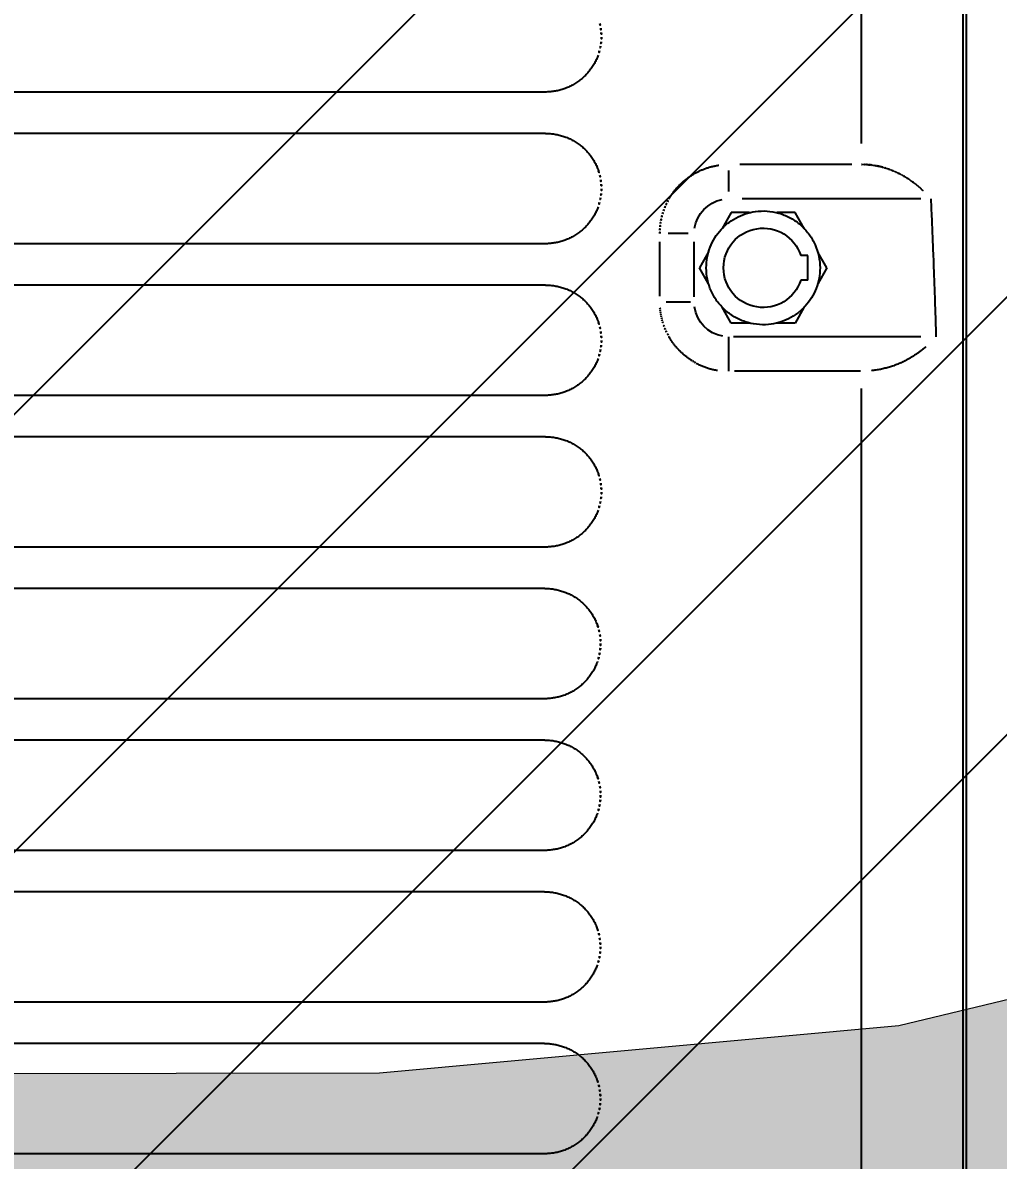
# Model space of a CAD drawing. Header units: metres. Extents: x 668617 to 675126, y 2286318 to 2293677.
# Drawn here: x 672213.0296 to 672213.4236, y 2287824.3984 to 2287824.8578 of the extents above; entities that cross this region are included whole.
import ezdxf

# ---------------------------------------------------------------- set-up
doc = ezdxf.new("R2010")
doc.units = ezdxf.units.M
doc.header["$MEASUREMENT"] = 0
doc.linetypes.add('CONTINUA', pattern=[0])
for name, color, linetype in [('DMTG_SECCIONES_VIALES', 250, 'Continuous'), ('PERSONA', 7, 'CONTINUA'), ('PERSONAS HATCH', 254, 'Continuous')]:
    doc.layers.add(name, color=color, linetype=linetype)
doc.styles.get("Standard").update_dxf_attribs({"font": 'arial.ttf'})
doc.dimstyles.get("Standard").update_dxf_attribs({"dimtxt": 0.18, "dimasz": 0.18, "dimexe": 0.18, "dimexo": 0.0625, "dimgap": 0.09, "dimtad": 0, "dimtih": 1, "dimtoh": 1, "dimdec": 4, "dimzin": 0, "dimdsep": 46, "dimtxsty": 'Standard', "dimcen": 0.09, "dimadec": 0, "dimazin": 0, "dimtfac": 1, "dimtdec": 4, "dimtofl": 0, "dimtmove": 0, "dimatfit": 3, "dimfxl": 1, "dimtolj": 1, "dimtzin": 0, "dimarcsym": 0})

# ---------------------------------------------------------------- blocks, each defined once
blk = doc.blocks.new('*D448')
at = {"layer": 'Defpoints', "color": 0, "transparency": 16777216}
for p in [(672216.3035499955, 2287827.593236725), (672208.0435499955, 2287822.546731033), (672216.3035499955, 2287822.546731033)]:
    blk.add_point(p, dxfattribs=at)
at = {"layer": 'DMTG_SECCIONES_VIALES', "color": 0, "lineweight": -2, "transparency": 16777216}
for p, q in [((672208.0435499955, 2287822.609231033), (672208.0435499955, 2287827.773236725)), ((672216.3035499955, 2287822.609231033), (672216.3035499955, 2287827.773236725)), ((672208.2235499956, 2287827.593236725), (672211.8497096135, 2287827.593236725)), ((672216.1235499955, 2287827.593236725), (672212.4973903776, 2287827.593236725))]:
    blk.add_line(p, q, dxfattribs=at)
at = {"layer": 'DMTG_SECCIONES_VIALES', "color": 0, "transparency": 16777216}
for points in [[(672208.2235499956, 2287827.623236725), (672208.2235499956, 2287827.563236725), (672208.0435499955, 2287827.593236725)], [(672216.1235499955, 2287827.623236725), (672216.1235499955, 2287827.563236725), (672216.3035499955, 2287827.593236725)]]:
    blk.add_solid(points, dxfattribs=at)
at = {"layer": 'DMTG_SECCIONES_VIALES', "color": 0, "transparency": 16777216, "insert": (672212.1735499955, 2287827.593236725), "char_height": 0.18, "attachment_point": 5}
blk.add_mtext('\\A1;8.26', dxfattribs=at)
blk = doc.blocks.new('veh contruccion')
at = {"color": 0}
for p, q in [((0.226462122298642, 1.089708787161555), (0.226462122298642, 1.76998685085529)), ((0.2273859237972715, 1.095541940228756), (0.2273999413445722, 1.76422805107245)), ((0.2570762920244647, 1.466560487917235), (0.2570794572755517, 1.75598633693312)), ((0.3492846139317294, 1.481597245158952), (0.3964174818907509, 1.481597245158952)), ((0.3964174818907509, 1.481597245158952), (0.5833672319212724, 1.481597245158952)), ((0.3491608676382043, 1.469538990351495), (0.3964174818907509, 1.469538990351495)), ((0.3964174818907509, 1.469538990351495), (0.5834145599794169, 1.469538990351495)), ((0.259850711047477, 1.460495563017034), (0.2925658546823229, 1.460495563017034)), ((0.2957963714920311, 1.452565550868144), (0.2957963714920311, 1.458691067741412)), ((0.2398038115600798, 1.450447092707478), (0.2918699513502929, 1.450447092707478)), ((0.2737802328805969, 1.441820423595232), (0.276452760924883, 1.446449379025623)), ((0.2764532131041619, 1.446449228299358), (0.2817696311929581, 1.446449228299358)), ((0.2897065767514846, 1.446449228299358), (0.2950428907122955, 1.446449228299358)), ((0.2950425892589124, 1.446448926846827), (0.297705470820631, 1.441836551309379)), ((0.307601255386146, 1.440398622397922), (0.3134480793283387, 1.440398622397922)), ((0.3058445403490282, 1.421938267954957), (0.3058445403490282, 1.437947963469739)), ((0.3158933121110863, 1.422077539057113), (0.3158933121110863, 1.437947963469739)), ((0.3492846139317294, 1.437384096377457), (0.3964174818907509, 1.437384096377457)), ((0.3964174818907509, 1.437384096377457), (0.5835248916305886, 1.437384096377457)), ((0.2671580728456888, 1.430350453540669), (0.2698236674792156, 1.434967652319642)), ((0.27268505557862, 1.426732871590204), (0.27268505557862, 1.433967583312565)), ((0.27268505557862, 1.433967583312565), (0.2747729162987866, 1.433967583312565)), ((0.3016688189051706, 1.434971872656121), (0.3043372773381066, 1.430350001361873)), ((0.2671583742991857, 1.430349850635622), (0.2698263805528427, 1.425728732972914)), ((0.3016712305253009, 1.4257328025829), (0.3043371266123245, 1.430350302814404)), ((0.27268505557862, 1.426732871590204), (0.2747729162987866, 1.426732871590204)), ((0.3491608676382043, 1.425325992296493), (0.3964174818907509, 1.425325992296493)), ((0.3964174818907509, 1.425325992296493), (0.5835607644909828, 1.425325992296493)), ((0.3069053520541161, 1.420301681778582), (0.31400501301124, 1.420301681778582)), ((0.2738447437371292, 1.418768795297183), (0.2764530623765609, 1.414250925150668)), ((0.2950424385331303, 1.41425137732945), (0.2977139114930765, 1.418878524044473)), ((0.2764532131041619, 1.414251075876933), (0.2818032431570714, 1.414251075876933)), ((0.289716223234052, 1.414251075876933), (0.2950428907122955, 1.414251075876933)), ((0.2398038115600798, 1.410253362195292), (0.2943759268299004, 1.410253362195292)), ((0.2957963714920311, 1.400204891885508), (0.2957963714920311, 1.410253362195292)), ((0.2573447355660505, 1.400204891885508), (0.2940975353522504, 1.400204891885508)), ((0.2570726745923935, 1.10957745279795), (0.2570756891194037, 1.395137322919211)), ((0.3492846139317294, 1.393171098322455), (0.3964174818907509, 1.393171098322455)), ((0.3964174818907509, 1.393171098322455), (0.5836417045151734, 1.393171098322455)), ((0.3491608676382043, 1.381112843515226), (0.3964174818907509, 1.381112843515226)), ((0.3964174818907509, 1.381112843515226), (0.5836665743533445, 1.381112843515226)), ((0.3492846139317294, 1.348957949541187), (0.3964174818907509, 1.348957949541187)), ((0.3964174818907509, 1.348957949541187), (0.5837232474424923, 1.348957949541187)), ((0.3494377518541683, 1.336899996186247), (0.3964174818907509, 1.336899996186247)), ((0.3964174818907509, 1.336899996186247), (0.5837411838736557, 1.336899996186247)), ((0.3494888480701661, 1.304745102212209), (0.3964174818907509, 1.304745102212209)), ((0.3964174818907509, 1.304745102212209), (0.583781126343581, 1.304745102212209)), ((0.3494377518541683, 1.29268684740498), (0.3964174818907509, 1.29268684740498)), ((0.3964174818907509, 1.29268684740498), (0.5837931844463924, 1.29268684740498)), ((0.3494888480701661, 1.260531953430942), (0.3964174818907509, 1.260531953430942)), ((0.3964174818907509, 1.260531953430942), (0.5838165470228773, 1.260531953430942)), ((0.3495007554471954, 1.24847384934975), (0.3964174818907509, 1.24847384934975)), ((0.3964174818907509, 1.24847384934975), (0.5838225760751925, 1.24847384934975)), ((0.3495159788029127, 1.216318955375939), (0.3964174818907509, 1.216318955375939)), ((0.3964174818907509, 1.216318955375939), (0.5838290573067866, 1.216318955375939)), ((0.3495146222670087, 1.204260700568483), (0.3964174818907509, 1.204260700568483)), ((0.3964174818907509, 1.204260700568483), (0.5838284544017256, 1.204260700568483)), ((0.3494935205847582, 1.172105806594445), (0.3964174818907509, 1.172105806594445)), ((0.3964174818907509, 1.172105806594445), (0.5838188079191582, 1.172105806594445))]:
    blk.add_line(p, q, dxfattribs=at)
for centre, radius, start, end in [((0.3487920520885268, 1.497732852381588), 0.01589159967229038, 175.6954414902921, 180.5240735540458), ((0.3486913554681337, 1.49773994516886), 0.01579065473698262, 170.8338935037853, 175.6936805483544), ((0.3487255723334215, 1.497735800981857), 0.01582509489166004, 165.9897949675338, 170.8388152375076), ((0.348662815482669, 1.497732696613781), 0.0157623670812891, 180.5278042168629, 185.3960672178711), ((0.3487826263778402, 1.497739663660909), 0.01588230279646819, 185.3804436044198, 190.2120537254546), ((0.3488257261525973, 1.49774668216763), 0.01592596413943577, 190.2094133708141, 194.974131350327), ((0.3488440944557283, 1.497756325118289), 0.01594620093078726, 194.9905496769956, 199.8029169370223), ((0.3489079806309405, 1.497776886124697), 0.01601327504507784, 199.7946924006556, 204.5866713173207), ((0.3489642687603123, 1.497801098211553), 0.0160745336606928, 204.5816707998235, 209.3560103018436), ((0.3489733567766393, 1.497809816599826), 0.01608672905273771, 209.3672068087703, 214.1376518872067), ((0.3490510145472285, 1.497859205982806), 0.01617872245659683, 214.1280863512888, 218.8712703857308), ((0.3491203002213865, 1.497916932630872), 0.01626889310434496, 218.8764183357516, 223.5937157087162), ((0.3491070529926787, 1.497903917210706), 0.01625032418045326, 223.592686556445, 228.3141074760331), ((0.349202838025974, 1.498010654230214), 0.01639373710503895, 228.3121944318356, 232.9946706184546), ((0.3491762214879941, 1.497975771009422), 0.01634985987149591, 232.995580297268, 237.6883654101406), ((0.349260042420326, 1.498104681478665), 0.01650361339297398, 237.6816448668676, 242.332735983363), ((0.3492555201987102, 1.498099570313926), 0.01649698689353639, 242.3384035648898, 246.9894946815599), ((0.3492788804582574, 1.498147671316147), 0.0165503923959128, 246.9801514276508, 251.617955381773), ((0.3492744459202299, 1.498145099906182), 0.01654655410228609, 251.6297194495133, 256.2668361353046), ((0.3492877621385446, 1.498196268932674), 0.01659942159707053, 256.2641162780316, 260.8884039485132), ((0.3492823912662857, 1.498179207841773), 0.01658172547079536, 260.8973925167976, 265.5246583539027), ((0.3492857676495191, 1.498187874713736), 0.01659062959490416, 265.5153690808237, 269.9960156331647), ((0.34912677215965, 1.45312903138749), 0.01640593794180132, 103.9129919951547, 108.6907677514986), ((0.3491598505132174, 1.452999127475081), 0.01653998438309381, 99.27546222630585, 103.9160152513162), ((0.3491571393438448, 1.453009187509053), 0.0165296189298792, 94.62942225627818, 99.27180799419274), ((0.3491610932305207, 1.452967740610234), 0.01657124974280671, 90.0007799946786, 94.63148217637617), ((0.3489888963742374, 1.453346705844467), 0.01614741955080434, 127.5870060678372, 132.3395825777315), ((0.3490456805405415, 1.453277641992699), 0.01623678431480678, 122.8709047170747, 127.5971364384713), ((0.3490859542071689, 1.453211420487335), 0.0163142620545275, 118.0554589104163, 122.8634736089412), ((0.3490888250811963, 1.453208302812882), 0.01631836366119054, 113.3572574011564, 118.0592059884624), ((0.3491367245431434, 1.453094733402153), 0.01644161653623182, 108.6853188078017, 113.3535915539341), ((0.3488231700007987, 1.453489647694468), 0.01592778523603592, 141.8809389331834, 146.6988041603379), ((0.3489369391173227, 1.453399910377826), 0.01607268541724995, 137.1052818638644, 141.8796213658173), ((0.3489792937304514, 1.453364204924696), 0.01612801790299375, 132.3562373113327, 137.1147700175042), ((2.808088977082264, -5.329540096530351), 7.254946377355469, 110.6563670099809, 110.6593463903625), ((2.701195474257986, -5.369989958668796), 7.255987999267254, 109.7508706160277, 109.7538499963961), ((2.600101165765011, -5.407546673784054), 7.257973557588134, 108.896562161257, 108.8995415417972), ((2.680170091313755, -6.014197205306687), 7.858786909392719, 108.013672801998, 108.0164229999766), ((2.5674850040038, -6.051764821708815), 7.860563356951357, 107.1451065502704, 107.147856747534), ((2.454801635761839, -6.086197743323496), 7.861130958162065, 106.2835473471649, 106.2862975445947), ((2.30879912770348, -6.033192217647326), 7.770323961112588, 105.3567294218044, 105.3597088023729), ((2.342523358738447, -6.695173072865515), 8.418811379997967, 104.3821427312397, 104.3848929289034), ((2.211030634187239, -6.75159825976678), 8.441991086986423, 103.419753222123, 103.4225034190734), ((2.079540481506626, -6.801749459121638), 8.461406956663778, 102.4720810858199, 102.4748312832805), ((2.095353360506294, -7.604111322778138), 9.249596035191706, 101.4917781376671, 101.494299151701), ((1.924470408350487, -7.518394047459708), 9.132790715996615, 100.5457849478588, 100.5483059620764), ((1.87345609961227, -8.102582853052652), 9.699047205210837, 99.61580327631268, 99.61786592449218), ((1.685406877764251, -7.865968500288332), 9.435473233978493, 98.72761971029828, 98.72991154119616), ((1.538822156778622, -7.884754934773198), 9.43295676586497, 97.82793058409092, 97.83022241543455), ((1.514493973977608, -8.943977482566439), 10.48034803485551, 96.90537578836415, 96.907438436477), ((1.347395155107563, -8.960682490915005), 10.478186781349, 95.98520634503217, 95.98726899311309), ((1.180297027203494, -8.98158040701665), 10.48289933452158, 95.06287406943237, 95.06493671737259), ((1.017386261102786, -8.989923691492464), 10.47810146515046, 94.16940520359984, 94.17146785191545), ((0.9104729245884187, -10.18785959178416), 11.66670229923009, 93.21612427620342, 93.21795774069626), ((0.7318602948328703, -10.31972704097555), 11.78980447155096, 92.31165060974462, 92.31348407465894), ((0.5438294663786678, -10.32442501354703), 11.78841467122996, 91.3957061101252, 91.39753957519733), ((0.3645462837028504, -12.01336092571232), 13.47428480485998, 90.45700495787531, 90.45860923971101), ((0.2957978842545685, 1.440388748841158), 0.02010628761150719, 79.07533559265109, 81.79790295732401), ((0.2958011276805905, 1.440429419293494), 0.02006574004254138, 76.33504066798245, 79.06242019833067), ((0.2957906403010497, 1.440370105196081), 0.02012585312485932, 73.62587492741189, 76.34592163295667), ((0.2958106278098853, 1.440439803879542), 0.02005334668654709, 70.89508506596447, 73.62452695141123), ((0.2957896019926807, 1.4403787327484), 0.02011793579943191, 68.17446575137048, 70.8954290604082), ((0.2958042296264125, 1.440421051418937), 0.02007321235211568, 65.44162492809993, 68.16831700568808), ((0.3487558705703009, 1.453518555780249), 0.0158552148960954, 156.3211026378443, 161.1611887593335), ((0.3487921209746787, 1.453498859017429), 0.01589632420745121, 151.4922980179752, 156.3085596718996), ((0.3488728463647135, 1.453456848541521), 0.01598731259367661, 146.6983057441026, 151.4980734749902), ((3.645736191284016, -3.358097302133643), 5.895259294801497, 125.2564587193046, 125.2601256490699), ((3.582458048138221, -3.402628403585169), 5.895603627369518, 124.500795585129, 124.5044625149716), ((3.639298672800408, -3.630857405701249), 6.116442329660764, 123.7249464675487, 123.7286133974826), ((3.448856816368504, -3.491695354366655), 5.895523181928165, 122.9327988653743, 122.9364657952011), ((3.383232094986568, -3.533884101490187), 5.895771551306225, 122.1709460142267, 122.174612944024), ((3.519991544238962, -3.911600170921758), 6.288890724913313, 121.3898737723707, 121.3933115190889), ((3.299095540303313, -3.70541154181204), 5.998372888719418, 120.610845609354, 120.6145125391773), ((3.36992030072139, -3.996624217265889), 6.285674800474993, 119.8113277268179, 119.8147654734461), ((3.294885805600245, -4.044168965204932), 6.290250761191652, 118.999545516624, 119.0029832633967), ((3.219853951999028, -4.084181944691267), 6.289446123956474, 118.2215389366044, 118.2249766837814), ((3.139800301287835, -4.124199566219929), 6.287487222995707, 117.4028458296144, 117.4062835764699), ((3.097432896192061, -4.239584026744836), 6.37107125405706, 116.5835389467942, 116.5869766934129), ((3.172239734775133, -4.611387564763632), 6.73777949354076, 115.7343180418522, 115.7375266057683), ((3.086451511372672, -4.654290783162466), 6.739860728998539, 114.9157646826678, 114.9189732466652), ((2.997974012553925, -4.691815835707445), 6.737303701134623, 114.0956816556452, 114.0988902194199), ((2.906807154793853, -4.732037469812752), 6.737537564976035, 113.2450733401498, 113.2482819032382), ((3.013160265612839, -5.251565618937576), 7.257660443767395, 112.3948259534389, 112.3978053342914), ((2.904826435557936, -5.27543614074601), 7.239281417082205, 111.5268571758186, 111.5300657398092), ((0.2957970214883403, 1.440403306956753), 0.02009234748398334, 62.71978863834954, 65.44396005843564), ((0.2957889540415977, 1.440383762643364), 0.02011341572669204, 60.00368908832352, 62.72488154823504), ((0.2957719782860408, 1.440359144491339), 0.02014322353770959, 57.23856393545054, 59.99687875468712), ((0.2958160867121364, 1.44042666670795), 0.02006257308243551, 54.51207628143659, 57.24014326284073), ((0.2958090237523834, 1.440414908870935), 0.0200762470572655, 51.7884517659515, 54.51514384376437), ((0.2957796974665712, 1.440380428560715), 0.02012147968755207, 49.06375294173333, 51.78357049671336), ((0.3486913554654052, 1.453526947113744), 0.01579065473430623, 170.8338935026655, 175.6936805472235), ((0.34872557233615, 1.453522802926742), 0.01582509489430364, 165.9897949695773, 170.8388152394277), ((0.3488239834181854, 1.453494696885031), 0.01592738320139109, 161.1590782674521, 165.9774016583897), ((4.084869185590662, -2.556923850915851), 5.55588817376619, 133.8018693535007, 133.8057654663692), ((4.031945691714952, -2.59656231798661), 5.548253086027148, 133.1201744691211, 133.1240705821942), ((3.985674746304369, -2.640637261417865), 5.549164656399602, 132.456481023601, 132.4603771363848), ((3.932757199396008, -2.686932179032283), 5.548044976838161, 131.7266405587634, 131.7305366718561), ((3.884275874450225, -2.731014007398286), 5.549063296095268, 131.0461849090587, 131.0500810222132), ((3.851314256388662, -2.797264210622131), 5.577802052329222, 130.3400356377349, 130.3439317507906), ((3.780674080649931, -2.81918672929568), 5.549201842463315, 129.6336672858244, 129.637563398971), ((3.725552107894771, -2.863279183865785), 5.548447017142539, 128.9009403511681, 128.9048364640073), ((3.672649633617254, -2.905158748389098), 5.548227846344981, 128.2002758254986, 128.2041719386623), ((3.619750029860995, -2.94704193034363), 5.548838388463505, 127.4996607763146, 127.5035568896218), ((3.769945967562819, -3.269047053403085), 5.896237199614055, 126.7490605548666, 126.7527274842952), ((3.706662096816387, -3.313570166360662), 5.894555955326646, 125.9935622082604, 125.9972291380005), ((0.2957613425134582, 1.440356227028673), 0.02015178908114947, 46.35280504445469, 49.06941448709188), ((0.2958403520192974, 1.440438977023504), 0.02003737727895716, 43.62146152030434, 46.35296576112759), ((0.2957873246324993, 1.44039025740058), 0.02010937578021329, 40.8956077121699, 43.61771677528026), ((0.2958019396575651, 1.440406566425622), 0.0200876511795438, 38.16310611558847, 40.88773583692376), ((0.2958318394276489, 1.440427855515068), 0.02005098783695106, 35.43793878613197, 38.16806812348051), ((0.3487938395264223, 1.45351977896334), 0.01589338772482356, 175.6956542252876, 180.524286288989), ((0.348662815482669, 1.453519547832286), 0.0157623670812891, 180.5278042168629, 185.3960672178711), ((2.416759623853238, 1.349460158082692), 2.182222819917119, 177.3475704168975, 177.5235830170024), ((0.2957963714920311, 1.440398622397922), 0.01004842509175198, 8.663820999785399, 79.06324399870044), ((0.2956965172417654, 1.440331830390562), 0.02021691814626993, 32.73031115566231, 35.43729625482027), ((0.2958201455526819, 1.440415012616683), 0.02006794376412395, 29.99376338851091, 32.72137206893145), ((0.2957443731946228, 1.440367558461006), 0.02015729153621031, 27.24643455186145, 30.00291617139692), ((0.2957491164776798, 1.44037095609103), 0.02015151906082598, 24.52764010033554, 27.24402039221911), ((0.3487808400429344, 1.45352659024266), 0.01588053140071301, 185.3813186459382, 190.2129287670206), ((0.3488257261525973, 1.453533684112614), 0.01592596413943577, 190.2094133708141, 194.974131350327), ((0.3488440944557283, 1.453543327063272), 0.01594620093078726, 194.9905496769956, 199.8029169370223), ((0.2858164443135252, 1.430198073691912), 0.01674515990391217, 108.8022725292889, 120.5730699997251), ((0.2856996215388676, 1.43054821058486), 0.01637605534615384, 96.79276457069304, 108.8101851553045), ((0.2857573994105564, 1.430224257564362), 0.0167045791160319, 85.07018338464036, 96.85812422188359), ((0.2857246175378236, 1.43024852163434), 0.01668325811151301, 74.40167876822198, 84.95085501219066), ((0.2858107483939989, 1.430505211128377), 0.01641286843074946, 63.72277752736986, 74.45033169208827), ((0.2958876637505341, 1.440439080722427), 0.01999719391149692, 21.77785259484473, 24.51485644764653), ((0.2959900688646826, 1.440476569249185), 0.01988818919810852, 19.03511598338207, 21.7870146029066), ((0.2955932412160678, 1.44033486711939), 0.02030953417227193, 16.35259537076049, 19.04789375442028), ((0.2958448181094013, 1.440408505579725), 0.0200474015219, 13.62272646856906, 16.35308495646404), ((0.3489079806309405, 1.453563888069695), 0.01601327504507784, 199.7946924006556, 204.5866713173207), ((0.3489660765456506, 1.453588024793419), 0.01607614627571929, 204.5787463272874, 209.3530858293607), ((2.523993745187511, 1.344961685600069), 2.289551169322654, 177.5270644622252, 177.6948264747235), ((0.2856878322421039, 1.430391913181907), 0.01650667292332678, 132.4522876081087, 144.3805704927577), ((0.2857287321872377, 1.430386763208872), 0.01653810081514348, 120.6439390413387, 132.5447942133799), ((0.2856797510418687, 1.430235610041706), 0.01671260418436097, 53.18055862305896, 63.72927747057517), ((0.2857874800374134, 1.430402271035675), 0.01651463153625311, 42.46582909993162, 53.13323933127526), ((0.2958370254651186, 1.440405188985309), 0.02005575613846176, 10.89747874316878, 13.62669147806216), ((0.295866964727395, 1.440415226296054), 0.0200244596336348, 8.152134685778478, 10.88547213087756), ((0.2955136164266037, 1.440362469199655), 0.02038171853631891, 5.472874321676419, 8.158090037673606), ((0.3489715475137132, 1.453596743181691), 0.01608518927652726, 209.370601237491, 214.1410463154438), ((0.3490510145472285, 1.453646207927804), 0.01617872245659683, 214.1280863512888, 218.8712703857308), ((0.3491221298946243, 1.453703859212624), 0.01627027025137887, 218.8721677023214, 223.5894650751337), ((0.3491070529926787, 1.453690768429212), 0.01625032418045326, 223.592686556445, 228.3141074760331), ((0.2858916118951242, 1.430272561201306), 0.01674185052310177, 144.454695589654, 156.2252644809858), ((0.2857480519073192, 1.430350152088138), 0.01155568810188327, 198.2427299988427, 161.7572700011573), ((0.2857713990796924, 1.430364193199864), 0.01655221137445526, 31.88505365332522, 42.52547867604347), ((0.2856256986518133, 1.430289276915587), 0.01671550436754255, 21.29080609466352, 31.83929624434083), ((0.2960615331627992, 1.440412799836025), 0.01983149935718262, 2.719184638035908, 5.479103506729423), ((0.2957541089679694, 1.440399610555389), 0.02013920316739909, 359.9971887044859, 2.715173052467261), ((0.3492028380231318, 1.453797505448833), 0.01639373710326467, 228.3121944395348, 232.9946706263586), ((0.3491762214879941, 1.453762622228155), 0.01634985987149591, 232.995580297268, 237.6883654101406), ((0.349260042420326, 1.453891532697398), 0.01650361339297398, 237.6816448668676, 242.332735983363), ((0.3492555202014387, 1.453886421532545), 0.01649698689474157, 242.3384035560865, 246.9894946730396), ((2.691709730026048, 1.338172750417684), 2.457404497846187, 177.6939505892429, 177.8502534515661), ((0.2855617138152979, 1.430414362938436), 0.01638278252134711, 156.213976479265, 168.2243118926597), ((0.2859082250001279, 1.430397810692611), 0.01641285184596301, 10.56628881876369, 21.29590111505854), ((0.349277019388694, 1.453934597897899), 0.01654973407841063, 246.986183480174, 251.6239874341717), ((0.3492744459230721, 1.453932101851052), 0.01654655410306674, 251.629719439959, 256.266836125977), ((0.3492877621358161, 1.453983270877558), 0.01659942159650913, 256.2641162873857, 260.8884039583562), ((0.3492842565788692, 1.453966134423524), 0.01658194625830504, 260.890987252166, 265.5182530896548), ((0.3492857676495191, 1.453974725932241), 0.01659062959490416, 265.5153690808237, 269.9960156331647), ((0.2858738426414789, 1.430328642533482), 0.01670584841818139, 168.1549743774983, 179.9262290061031), ((0.2856508614501649, 1.430335732817042), 0.01667724052927495, 0.04953838012303827, 10.61380863846416), ((2.832610876775732, 1.332828887898927), 2.59840693467389, 177.849047101199, 177.9968701918663), ((0.2858444378278477, 1.43036457299894), 0.0166764359924807, 180.0495464035926, 190.5774536528299), ((0.2856237720630475, 1.430372019614936), 0.01670433799620767, 348.1167103644923, 359.9249944923794), ((0.2855932235784735, 1.430303479619525), 0.01641828180192003, 190.5288021677719, 201.2177088794001), ((0.2859354303570285, 1.430285733412177), 0.01638160340359662, 336.1386128571211, 348.1875736042625), ((2.968114490097321, 1.328159234051569), 2.733990968710592, 177.9983288924535, 178.1388181261696), ((0.2858680807372025, 1.430408507906208), 0.01671251808547621, 201.2123412606468, 211.7260690794058), ((0.2856026198276709, 1.430430437698021), 0.01674450425627413, 324.3413795293608, 336.1464636012373), ((0.349045680537813, 1.409064643937569), 0.01623678431320871, 122.8709047093029, 127.5971364303729), ((0.3490782522762288, 1.409008393291785), 0.01630170753735501, 118.0483013662861, 122.8597522978565), ((0.349096077153547, 1.408980090870884), 0.01633506759912393, 113.3596628037706, 118.0568005687236), ((0.3491367245459855, 1.408881584620772), 0.01644161653723816, 108.6853188167409, 113.3535915631148), ((0.3491303841382773, 1.408901981929901), 0.0164202630517093, 103.9130524114689, 108.6871628300821), ((0.3491589411436848, 1.408792637154619), 0.01653326641043988, 99.27607124756344, 103.9179988070216), ((0.3491567444739871, 1.408799277762739), 0.01652635859235534, 94.62896407807852, 99.27226617194465), ((0.3491629903886064, 1.408753847787338), 0.01657214464510853, 90.00733910094579, 94.63781219335226), ((0.2857069290066079, 1.430325410448049), 0.01653175540508214, 211.7748075229634, 222.3907626513494), ((0.2857974791551783, 1.430315245480344), 0.01651904040431412, 312.3158430687027, 324.2720104440611), ((0.348930539756509, 1.409193847359219), 0.01606327687003271, 137.1078674966672, 141.8854141693206), ((0.3489774799331258, 1.409151131506562), 0.01612674023895166, 132.3516556819763, 137.110188387726), ((0.3489907124473461, 1.409133632426332), 0.01614858707265241, 127.5919489733703, 132.3445254834668), ((3.153812559543496, 1.322156911480548), 2.919786016858386, 178.1394451515571, 178.2709962468986), ((0.2857212642651916, 1.430313332849835), 0.01653421084102729, 222.3263614225153, 232.9443747760015), ((0.2858176536333872, 1.430465200251248), 0.01671349839847789, 232.9943915577136, 243.5060610650942), ((0.2856803969961561, 1.430503441451393), 0.01674602278743843, 288.5792049609239, 300.3858890618389), ((0.2857741955163533, 1.430302986974553), 0.01652567048254414, 300.4568946744888, 312.4041481939421), ((0.2957963714920311, 1.420301681778582), 0.01004842509175198, 279.6516999970963, 352.3471300003233), ((5.149992133180206, 0.3798530220945935), 4.944353983443627, 167.8987553987583, 167.9056308921909), ((5.177740893969428, 0.5261369091909529), 4.943060882817443, 169.6174899539399, 169.6243654474623), ((5.202960218774194, 0.6699118800304689), 4.944111471299887, 171.3024136862733, 171.3092891798905), ((5.22313807288009, 0.8149455970796993), 4.944293833011559, 172.9925067336054, 172.9993822271105), ((5.408014799439286, 0.9428731114154374), 5.114368813710185, 174.6612326129354, 174.6678789233763), ((0.3487921209746787, 1.409285710236162), 0.01589632420745121, 151.4922980179752, 156.3085596718996), ((0.3488597605104928, 1.409251532042319), 0.01597207527028202, 146.696014913765, 151.5003642950025), ((0.3488416501731422, 1.409263214607762), 0.01595052453547062, 141.8843751632876, 146.6953679306166), ((0.2856863422326228, 1.43019809138508), 0.01641586254279977, 243.5003481165169, 254.1890261431557), ((0.2857710630096904, 1.430445313820968), 0.0166768209374137, 254.1403907153523, 264.6570916469396), ((0.2857384746686762, 1.430478749751586), 0.01670711493686302, 264.7790426747388, 276.6012698497234), ((0.2857968484301523, 1.43015113025811), 0.0163749695027984, 276.5301568283377, 288.5857455222781), ((0.2958137070004909, 1.420293669882952), 0.02007754414249292, 336.8024852605291, 339.4047477278992), ((0.2956610237250175, 1.420349492430219), 0.02024010564870142, 339.4088626906325, 341.9895846993716), ((5.039010348227009, -0.04390206276612219), 4.943973619229957, 162.8413930679966, 162.8482685614375), ((5.080626707678618, 0.09608913230995597), 4.94459488532592, 164.526987471299, 164.5338629649357), ((5.115945924874779, 0.2385970365202326), 4.942794527847541, 166.2216352114496, 166.2285107049869), ((0.3487273522468399, 1.409309729508593), 0.01582684010647229, 165.9910902129221, 170.8401104828856), ((0.3488221921515446, 1.409281623466782), 0.01592566358307579, 161.1572536949574, 165.9755770858841), ((0.3487558705729157, 1.409305406998868), 0.01585521489861698, 156.321102641332, 161.1611887628941), ((0.2957595572074183, 1.420322126229109), 0.02013879397461383, 326.4102621711504, 329.0047334141164), ((0.2958272181087409, 1.420281178859284), 0.02005970783057379, 329.0054684436051, 331.6104807539019), ((0.2957146972890428, 1.420348332394113), 0.02019062620820877, 331.5946523043206, 334.1824780863701), ((0.2958850378258262, 1.420257549664996), 0.01999775306480368, 334.2040721766306, 336.8171048563595), ((0.3487920520912553, 1.409306705545205), 0.01589159967500173, 175.6954414906155, 180.5240735543699), ((0.3486913554654052, 1.409313798332477), 0.01579065473430623, 170.8338935026655, 175.6936805472235), ((0.2581977676318843, 1.430302382357652), 0.0303871368447016, 229.0203816370111, 230.671388258806), ((0.2581819131704037, 1.430285485480979), 0.03036401870982503, 230.6743227071796, 232.3264751847604), ((0.2581270273478253, 1.430211475108081), 0.03027189501251931, 232.3230875799543, 233.9805109948426), ((0.2958320395835585, 1.42026328672894), 0.02004450590349249, 313.4019311110788, 316.0087766487371), ((0.2957748760623531, 1.420322986211659), 0.02012709641037861, 315.9995312923367, 318.5956066115516), ((0.2957601347324612, 1.420328658720123), 0.02014190567039233, 318.6112369816552, 321.2052499171298), ((0.2957997043188811, 1.420302167723904), 0.02009446827775012, 321.1934321383509, 323.7940905310081), ((0.2959099417427637, 1.420221011023457), 0.01995757940909694, 323.7951506608686, 326.4132247124102), ((0.348662815482669, 1.409306549777284), 0.0157623670812891, 180.5278042168629, 185.3960672178711), ((0.3487826263778402, 1.409313516824412), 0.01588230279646819, 185.3804436044198, 190.2120537254546), ((0.3488239147097261, 1.409320610694365), 0.01592419474084204, 190.2108354638767, 194.9755534433057), ((0.2579471463657796, 1.429965238328421), 0.02996695364070171, 233.9818277632545, 235.6559806614921), ((0.2578102389676928, 1.429766351625304), 0.02972550208782846, 235.6575913299428, 237.3452653049783), ((0.2577238014653744, 1.42962994878728), 0.02956401991462566, 237.3436671183987, 239.0407370889139), ((0.2576319908932305, 1.429477952832841), 0.02938644835602544, 239.041789105883, 240.7491717481067), ((0.2574981859406194, 1.42923820562784), 0.02911188994349651, 240.7483741485002, 242.4665277954114), ((0.2574608537790368, 1.429172331202523), 0.02903621909952625, 242.4717616503982, 245.0907523150301), ((0.2573248982212704, 1.428870212077783), 0.02870494249860467, 245.0828904407852, 247.7321292803973), ((3.332044982835043, -4.061107073959221), 6.246056178784288, 118.9803584490926, 118.9854004780966), ((3.479822808331335, -3.97690709989584), 6.246314721519382, 120.5355128814474, 120.540554909717), ((3.479920050075464, -3.659157942425963), 5.974865891049556, 122.0793528211034, 122.084624032966), ((0.2957803523977987, 1.420327343289813), 0.02012703039760702, 302.998798194311, 305.5948735135907), ((0.2958097981403967, 1.420289450369836), 0.02007907884994792, 305.5894852171101, 308.191976838347), ((0.2958130076949033, 1.420281734800284), 0.02007103051203216, 308.1983940801446, 310.8015731619876), ((0.2957766137839712, 1.420320557786241), 0.02012420002972611, 310.807782169623, 313.4045449499661), ((0.3488458879418772, 1.409330253645024), 0.01594791389754985, 194.988621480396, 199.8009887404684), ((0.3489079806309405, 1.4093507392882), 0.01601327504507784, 199.7946924006556, 204.5866713173207), ((0.3489642687603123, 1.409374951375057), 0.0160745336606928, 204.5816707998235, 209.3560103018436), ((0.2572593416001041, 1.428720589699978), 0.02854163703356878, 247.7400989723317, 250.4044618655017), ((0.2571904562038867, 1.428516935307343), 0.0283266751197651, 250.3975737425473, 253.082331155036), ((0.2571405199428796, 1.428364065967983), 0.02816589024845826, 253.0890250964397, 255.7889065073118), ((0.2571165195694789, 1.428272404606602), 0.02807114195980443, 255.7904648739244, 258.5506128922769), ((0.2570890726735229, 1.428124896236667), 0.02792112077350704, 258.5457289405193, 261.2694420589407), ((0.2570798552742986, 1.428086932139649), 0.02788219767413455, 261.2763221552382, 264.0039308354648), ((1.924698497319866, -7.615418440180434), 9.161275379215581, 100.2174081327147, 100.2208458795666), ((2.056809518915031, -7.007070036234012), 8.589304629825971, 101.8010597605627, 101.8047266902987), ((2.285790505260422, -6.955138117366587), 8.588509359159502, 103.3637351254994, 103.3674020555983), ((2.384544933832956, -6.410283312530183), 8.084282348708472, 104.9335168847723, 104.9374129978635), ((2.472381944731922, -5.917564698495795), 7.63378045362628, 106.5195955202824, 106.5237208162618), ((2.691472857335555, -5.942280087753957), 7.722441789775256, 108.0221548874465, 108.0260510007997), ((2.72406332134284, -5.413048193084478), 7.231880738004922, 109.5607498351121, 109.5651043142715), ((2.91298645470664, -5.343443556609316), 7.232348444330822, 111.1515202087085, 111.155874687882), ((2.954450282654477, -4.938161403254995), 6.871820283879503, 112.6888680495213, 112.6934517122593), ((3.128289709030526, -4.862579244132732), 6.871756226618374, 114.2648487788962, 114.2694324413182), ((3.155792763880243, -4.486876555476641), 6.543009135296157, 115.8318170723036, 115.8366299177248), ((3.317776595895737, -4.407678373697394), 6.5447902271572, 117.4056855700141, 117.4104984151679), ((0.3489733567737971, 1.409383669763443), 0.01608672905040362, 209.3672068139246, 214.1376518921454), ((0.349051014549957, 1.409433059146423), 0.01617872245881775, 214.1280863454477, 218.8712703797599), ((0.3491203002213865, 1.409490785794375), 0.01626889310434496, 218.8764183357516, 223.5937157087162), ((0.3491070529926787, 1.409477770374195), 0.01625032418045326, 223.592686556445, 228.3141074760331), ((0.349202838025974, 1.409584507393717), 0.01639373710503895, 228.3121944318356, 232.9946706184546), ((0.3491762214879941, 1.409549624172925), 0.01634985987149591, 232.995580297268, 237.6883654101406), ((0.349260042420326, 1.409678534642154), 0.01650361339297398, 237.6816448668676, 242.332735983363), ((0.3492555201987102, 1.409673423477429), 0.01649698689353639, 242.3384035648898, 246.9894946815599), ((0.3492788804582574, 1.40972152447965), 0.0165503923959128, 246.9801514276508, 251.617955381773), ((0.3492744459202299, 1.409718953069671), 0.01654655410228609, 251.6297194495133, 256.2668361353046), ((0.3492876867756536, 1.409768255589412), 0.01659759058074846, 256.2628390593355, 260.8871267299878), ((0.3492823159033946, 1.409754926309418), 0.01658357920852284, 260.8981549696628, 265.5254208067871), ((0.3492857676495191, 1.409761727877239), 0.01659062959490416, 265.5153690808237, 269.9960156331647), ((0.3490960771563891, 1.364767092815768), 0.01633506760033326, 113.3596628122921, 118.0568005775294), ((0.3491367245431434, 1.364668586565656), 0.01644161653623182, 108.6853188078017, 113.3535915539341), ((0.3491303841382773, 1.364688983874657), 0.0164202630517093, 103.9130524114689, 108.6871628300821), ((0.3491589411464133, 1.364579639099503), 0.0165332664110074, 99.276071256764, 103.9179988163965), ((0.349156744471145, 1.364586279707609), 0.01652635859201377, 94.62896406832813, 99.27226616273107), ((0.3491611263751224, 1.36454077436909), 0.01657206914815852, 90.00089454888736, 94.63136764154206), ((0.3489724877541107, 1.364941283661906), 0.01612104910730854, 132.3460860223634, 137.1066804868121), ((0.3489918976571857, 1.364916977561151), 0.0161520882696181, 127.5876933215133, 132.3388953238634), ((0.3490456805405415, 1.364851495156188), 0.01623678431480678, 122.8709047170747, 127.5971364384713), ((0.3490796525249493, 1.364795989111599), 0.01630184190147457, 118.0536262528024, 122.8653062664676), ((0.3488728463647135, 1.36503070170501), 0.01598731259367661, 146.6983057441026, 151.4980734749902), ((0.3488299399400034, 1.365058634348188), 0.01593611543719544, 141.8821988834115, 146.6975442097559), ((0.3489304643908895, 1.364982655869014), 0.01606210255568237, 137.1127717688193, 141.8903184413946), ((0.3488239834181854, 1.365068550048534), 0.01592738320139109, 161.1590782674521, 165.9774016583897), ((0.3487558705729157, 1.365092408943852), 0.01585521489861698, 156.321102641332, 161.1611887628941), ((0.3487914418059859, 1.365073044894743), 0.01589556858934915, 151.4921834726167, 156.3086742085731), ((0.3487920520912553, 1.365093707489962), 0.01589159967500173, 175.6954414906155, 180.5240735543699), ((0.3486913554654052, 1.365100800277233), 0.01579065473430623, 170.8338935026655, 175.6936805472235), ((0.34872557233615, 1.36509665609023), 0.01582509489430364, 165.9897949695773, 170.8388152394277), ((0.3486690357547673, 1.365093706449215), 0.01576858851501154, 180.5281581990508, 185.3950467214345), ((0.3487793477792707, 1.36510023906753), 0.01587902655047881, 185.3810895634039, 190.2131578470249), ((0.3488257261525973, 1.365107537276117), 0.01592596413943577, 190.2094133708141, 194.974131350327), ((0.3488383000695308, 1.365115364739012), 0.01594013414472166, 194.9896333486852, 199.8038332651796), ((0.3489186236894852, 1.365142082565868), 0.01602475943083057, 199.7964105233263, 204.5849531948789), ((0.3489660765456506, 1.365161877956908), 0.01607614627571929, 204.5787463272874, 209.3530858293607), ((0.3489603877941931, 1.365163688932441), 0.01607207618775237, 209.3686540255784, 214.1429935274759), ((0.3490598168668271, 1.365226574388728), 0.01618966314665538, 214.1296899463423, 218.8696667903112), ((0.3491203002213865, 1.365277787739373), 0.01626889310434496, 218.8764183357516, 223.5937157087162), ((0.3491070529926787, 1.365264772319193), 0.01625032418045326, 223.592686556445, 228.3141074760331), ((0.349202838025974, 1.365371509338715), 0.01639373710503895, 228.3121944318356, 232.9946706184546), ((0.349184400959814, 1.365348457284284), 0.01636423115535403, 232.9976420809805, 237.6863036262975), ((0.3492594595482501, 1.365461237143151), 0.01649966845520644, 237.6753734486497, 242.3278390978978), ((0.349245675976988, 1.365443473349742), 0.01647753571767427, 242.3415993830584, 246.9979595387734), ((0.3492799105572999, 1.365516255090455), 0.01655790857389014, 246.9873289178662, 251.6228419787805), ((0.3492747473866871, 1.365508753008896), 0.01654916148272126, 251.6316174066963, 256.2685050031072), ((0.3492878375015493, 1.365555408260676), 0.01659759058074846, 256.2628390593355, 260.8871267299878), ((0.3492860070976462, 1.36555482868026), 0.01659672850512438, 260.8930490605286, 265.5161912818041), ((0.3492871612774593, 1.365535100034208), 0.0165771506887496, 265.5068835025769, 269.9911955822055), ((0.3494083721200809, 1.32045570287832), 0.01644069191325561, 103.8999207520983, 108.5668189694751), ((0.3494372839352877, 1.320339455242603), 0.01656048083833796, 99.26580634068328, 103.9004030436609), ((0.3494339248257461, 1.320371003222405), 0.01652880372474522, 94.62930771138025, 99.27192253890279), ((0.3494386409043386, 1.320312342910086), 0.01658765330000878, 90.00307088758444, 94.62919127649278), ((0.3492825969131559, 1.320655082169424), 0.01620413575285588, 127.3117990605423, 132.048339626899), ((0.3493393307244901, 1.320581959899457), 0.0162966827973621, 122.6060193763765, 127.3146114729257), ((0.3493804690704678, 1.320514191690947), 0.0163759383367258, 117.9124440608453, 122.5995019948593), ((0.3493692982435164, 1.320539419546009), 0.01634841619779115, 113.2259943991542, 117.9192376861652), ((0.3494221310683656, 1.320417410364954), 0.01648137242882945, 108.5697742605568, 113.2275089467595), ((0.3490983791952544, 1.320811913237662), 0.01596177443048631, 141.5495193320942, 146.3568467838365), ((0.3492456940370516, 1.320694350531042), 0.01615024840992017, 136.7962173635122, 141.5478775354592), ((0.3492619360945923, 1.32067797502954), 0.01617329823714283, 132.0483054413202, 136.7933221551431), ((0.3490482999027904, 1.320828457867051), 0.0159103524754553, 155.9536289220071, 160.776533947858), ((0.3490844856785884, 1.32080956280187), 0.01595109738469574, 151.1329314784042, 155.9446114923926), ((0.3491641260722531, 1.320767020687924), 0.0160413803232525, 146.3534599235125, 151.1371918478147), ((0.3489365062712864, 1.320851378690108), 0.01579558287808323, 170.4380059454696, 175.2959603490407), ((0.3491271035543946, 1.320815767932459), 0.01598944792948624, 165.6263159335674, 170.4256254993395), ((0.3489183924306758, 1.320872506960612), 0.01577318516655512, 160.7722494741152, 165.6377635176161), ((0.3489008223356791, 1.320852111091057), 0.01575995922975819, 175.2879750492187, 180.1576125283214), ((0.3490265960526244, 1.320851114304034), 0.01588572978555985, 180.1527695048962, 184.9832342194477), ((0.3489916962104758, 1.320848619656843), 0.01585074517313592, 184.9852090425411, 189.8264405685824), ((0.3490316319762883, 1.320852636244339), 0.01589078079587, 189.816135964628, 194.6454552723951), ((0.3490813366934731, 1.320869075584724), 0.01594302737460458, 194.6574513776715, 199.4711931301811), ((0.3490558164511981, 1.320858940147644), 0.01591558821548258, 199.4674165815102, 204.2887180356028), ((0.3491699987621928, 1.32090935313758), 0.01604040025189028, 204.2850870600314, 209.069964401089), ((0.349126839860503, 1.320887167519672), 0.01599189879498924, 209.0756219971585, 213.874015232274), ((0.3492804268179839, 1.320985607314867), 0.01617428441007944, 213.8602940299244, 218.6050816589782), ((0.3493229290186832, 1.321021441745955), 0.01622985732017872, 218.6103211335739, 223.3393018814479), ((0.3492541183376829, 1.32095630785949), 0.01613510864455978, 223.3387832659491, 228.0936506216578), ((0.3493921464628897, 1.321110409970387), 0.01634198828072944, 228.0943567576976, 232.7914945226823), ((0.3493937458287633, 1.321109470634013), 0.01634220742360548, 232.7850370590397, 237.480342128723), ((0.3494469200833805, 1.321192246696697), 0.01644059067802132, 237.479166246284, 242.1481262562591), ((0.3494148814858704, 1.321136968790455), 0.01637674841962813, 242.1568799664423, 246.8421052016606), ((0.3494874109164243, 1.321297241048455), 0.01655263046294661, 246.8294514051569, 251.4667971806784), ((0.349481381522935, 1.321287190680849), 0.01654118503574315, 251.4755334884606, 256.11448288908), ((0.3494888948974335, 1.321309234282126), 0.01656438766153033, 256.1075520381539, 260.7414614735133), ((0.3494854712668598, 1.32130593919328), 0.01656058491808084, 260.7513179479876, 265.3843110253835), ((0.3494898370158239, 1.321336568587569), 0.0165914664048369, 265.3777953340521, 269.9965848464828), ((0.3493411637786608, 1.276368886481208), 0.01629773411050694, 122.6113051971397, 127.3198972934714), ((0.3493804690704678, 1.276301193635717), 0.0163759383367258, 117.9124440608453, 122.5995019948593), ((0.3493692982435164, 1.276326421490779), 0.01634841619779115, 113.2259943991542, 117.9192376861652), ((0.3494202779767761, 1.276204336946705), 0.0164807109463202, 108.5637507685116, 113.2214854547696), ((0.3494083721173524, 1.276242554096939), 0.01644069191247126, 103.8999207427507, 108.5668189605354), ((0.3494391462941735, 1.276126381824355), 0.01656085518633247, 99.27212351160554, 103.9067202147277), ((0.3494320656868126, 1.276157929804157), 0.0165285786617097, 94.62290517617879, 99.26552000302355), ((0.3494386409071808, 1.276099194128705), 0.01658765330012321, 90.00307089795437, 94.62919128624314), ((0.3492456940370516, 1.27648135247604), 0.01615024840992017, 136.7962173635122, 141.5478775354592), ((0.3492619360917502, 1.276464976974424), 0.01617329823521155, 132.0483054343219, 136.7933221483777), ((0.3492807746872018, 1.276442008751175), 0.01620297132754696, 127.3068356685176, 132.0433762347224), ((0.3490826919386905, 1.276596489383735), 0.01594949016734101, 151.1300576835633, 155.9417376974221), ((0.3491641260694109, 1.276553871906543), 0.01604138032091203, 146.3534599182103, 151.137191842973), ((0.34910017456383, 1.276598839819414), 0.01596322736479109, 141.5533146185778, 146.3606420704371), ((0.3491271035543946, 1.276602769877229), 0.01598944792948624, 165.6263159335674, 170.4256254993395), ((0.3489166185609633, 1.27665943354225), 0.01577148543804491, 160.7703857429264, 165.6358997864069), ((0.3490500894656066, 1.276615384448803), 0.0159120174553024, 155.9560068123473, 160.7789118381116), ((0.348899049966974, 1.276639037672808), 0.01575818666069121, 175.2877187613159, 180.1573562404147), ((0.3489382829047258, 1.276638305271732), 0.01579734734827454, 170.4388068022395, 175.2967612058963), ((0.3490253716977918, 1.276637905852382), 0.01588450487546954, 180.1520223772153, 184.9834034170104), ((0.3489951225770369, 1.276636223403841), 0.01585422397835428, 184.9868422967689, 189.8264702564696), ((0.3490326822130214, 1.276639403096368), 0.01589177558208291, 189.8146552273192, 194.6442036165913), ((0.3490788183154905, 1.276655779470062), 0.01594055368139133, 194.6592295373607, 199.4732003716578), ((0.3490576066046174, 1.276645866729396), 0.01591725092561841, 199.4650132695438, 204.2863147235763), ((0.3491699987649213, 1.276696204356199), 0.01604040025433665, 204.2850870556139, 209.0699643964294), ((0.3491268398577745, 1.276674018738291), 0.01599189879266032, 209.0756220019974, 213.8740152372132), ((0.3492786077602545, 1.276772533896732), 0.01617281589291836, 213.8641063717289, 218.6088940004234), ((0.3493229290186832, 1.276808443690953), 0.01622985732017872, 218.6103211335739, 223.3393018814479), ((0.3492541183376829, 1.276743309804488), 0.01613510864455978, 223.3387832659491, 228.0936506216578), ((0.3493939839977998, 1.276897336552125), 0.0163431595537811, 228.0893858439628, 232.7865236089336), ((0.3493919075758072, 1.276896397215765), 0.01634115572206581, 232.7903297537513, 237.4856348233479), ((0.3494469200862227, 1.276979248641581), 0.01644059067943202, 237.4791662378332, 242.1481262475658), ((0.3494167236924, 1.276923895372207), 0.01637754227265627, 242.1510581060404, 246.8362833420256), ((0.3494855496655305, 1.277084167630321), 0.01655196749339678, 246.8354772051266, 251.4728229805696), ((0.349481381522935, 1.277074192625847), 0.01654118503574315, 251.4755334884606, 256.11448288908), ((0.3494907575329194, 1.277096160863877), 0.01656476182240814, 256.1012352490482, 260.7351446841417), ((0.3494854712668598, 1.277092790411771), 0.01656058491808084, 260.7513179479876, 265.3843110253835), ((0.3494898370129818, 1.277123419806188), 0.0165914664047226, 265.3777953438022, 269.9965848562014), ((0.3494299261350875, 1.232109306228963), 0.01635167887062334, 113.2120305704215, 117.9043575093645), ((0.3494853604685773, 1.231976475265071), 0.01649560617875003, 108.5539931930458, 113.2071461082094), ((0.3494826472172576, 1.231984548600551), 0.01648708910954589, 103.900370607727, 108.553981699631), ((0.3495021498890196, 1.231913383769353), 0.01656085518633247, 99.27212351160554, 103.9067202147277), ((0.3494940834144131, 1.231953026141838), 0.01652043114716488, 94.621759730733, 99.26666544766698), ((0.3495020188466356, 1.231876937312336), 0.01659691207471634, 90.00384116630313, 94.62789974701302), ((0.3493354549628407, 1.232224009124877), 0.01620392621125388, 132.0071708898782, 136.7432532857276), ((0.3493425448750145, 1.232214855171037), 0.01621547291735086, 127.271722892426, 132.004139922749), ((0.3494184652296894, 1.232119957918201), 0.01633696684617263, 122.5846878732815, 127.2820547251638), ((0.3494546132279197, 1.232056379287641), 0.01641000575028957, 117.8940473254549, 122.5714835856459), ((0.3491895534248783, 1.232341572760774), 0.01601620536764074, 146.2744636232173, 151.0657552910922), ((0.3491881563554102, 1.232345936861933), 0.01601262065474539, 141.4926967087387, 146.2846756250358), ((0.3493182150331791, 1.232240946875976), 0.01617976363486208, 136.7451004269262, 141.4885135462), ((0.3491134033075127, 1.23238172220934), 0.01592981693440662, 160.6943663792839, 165.5117734429288), ((0.349099042053524, 1.232388591181035), 0.01591399239912842, 155.8786234954316, 160.7006121945674), ((0.3491729343730299, 1.232355062982023), 0.0159951345798321, 151.0792451081539, 155.8771801778854), ((0.3490730718784221, 1.232401126617859), 0.01588678334961242, 175.2041547561505, 180.0341613079859), ((0.3489533152380204, 1.232412859724661), 0.01576646512247983, 170.3429121678722, 175.21025884986), ((0.3490761983763946, 1.232393428314296), 0.01589086663807654, 165.5190778808866, 170.348168107419), ((0.3489641929987215, 1.232402455131876), 0.01577790534287641, 180.0392214014999, 184.9029028060069), ((0.3491049620806166, 1.232413463663178), 0.01591910025214874, 184.8990771720615, 189.7190041356642), ((0.349040255122361, 1.232399902525628), 0.01585303284565968, 189.7101750032219, 194.5514065292417), ((0.3490385905965354, 1.232404877466308), 0.01585267252396831, 194.5703220350285, 199.4113244803355), ((0.3491777498679198, 1.232449394086984), 0.01599871712109339, 199.3960572202435, 204.192388710836), ((0.3491928077340276, 1.232461418968839), 0.01601738106112611, 204.2095518166935, 209.0013016505084), ((0.3492192399693863, 1.232473822565353), 0.01604651267394367, 208.9942788608806, 213.7761781190046), ((0.3492342261818635, 1.232485018725654), 0.01606519398445339, 213.7796548352247, 218.5567433405598), ((0.3493254217790422, 1.232557954965472), 0.01618196853030567, 218.5574311380288, 223.2999279172966), ((0.3493061864527931, 1.232540065694337), 0.0161557007941404, 223.3005399770611, 228.0496802172362), ((0.3494136196214299, 1.232655413856165), 0.01631330588222544, 228.0398738576019, 232.7452587439798), ((0.3493978103121549, 1.23263715903262), 0.01628920567145971, 232.750649919236, 237.4608456204745), ((0.3494701375951195, 1.232748119029409), 0.01642165076825266, 237.4563414809853, 242.1310286881857), ((0.3494666007080127, 1.232745252076484), 0.01641746310296444, 242.1372634977299, 246.8101180026925), ((0.3495037115931723, 1.232828024429082), 0.01650816143340255, 246.8048478560168, 251.4552517064699), ((0.3494891038833998, 1.232785852979546), 0.01646353380695867, 251.4567717896115, 256.1172555371068), ((0.3495189337532452, 1.232906467781447), 0.01658778255433968, 256.1171909172513, 260.7444567547178), ((0.3495156531461703, 1.232889630870289), 0.01657063720812673, 260.7462889053658, 265.3765329084932), ((0.3495163371895273, 1.232894809278022), 0.01657585390597052, 265.375618985925, 269.9987612072165), ((0.3494890723225694, 1.187790462771105), 0.01646712569722178, 103.8914274481704, 108.5505366651966), ((0.3495163296251462, 1.187678442803858), 0.01658241336602175, 99.26105850549354, 103.8899279706492), ((0.3495120974263841, 1.187705827174625), 0.01655470484257848, 94.6265706228863, 99.26185459413396), ((0.34951524577599, 1.187679612594266), 0.01658108798594368, 90.00215452912809, 94.63010763542388), ((0.3493731997338614, 1.187966041513604), 0.01625655249993637, 127.2412408685909, 131.961974530756), ((0.3494290212678948, 1.187896062402018), 0.01634604426695488, 122.5537190860373, 127.2485659819201), ((0.3494656816276915, 1.18783370513043), 0.01641833121186923, 117.8700016998192, 122.5444598199697), ((0.3494571529137716, 1.187852844546583), 0.01639742493478562, 113.1954219856034, 117.8749200344405), ((0.3495055522626558, 1.187739953974116), 0.01652025317987424, 108.5489925477512, 113.1955018879327), ((0.3492479286853154, 1.188077042141927), 0.01608878777077247, 141.4342164826133, 146.203745225461), ((0.349329969644316, 1.188010697872997), 0.01619429489553581, 136.6928067940757, 141.4316382126297), ((0.3493610811623853, 1.187981386030145), 0.01623703960979484, 131.9663807659446, 136.6928415723983), ((0.3491106062204494, 1.188153449286929), 0.0159309457223393, 155.7913137823847, 160.608262682077), ((0.3491954321542039, 1.18811649812055), 0.01602346417070133, 151.0054954641782, 155.7951835511126), ((0.3491662212163078, 1.188130840487744), 0.0159909623176502, 146.201088343085, 150.9997106609374), ((0.3490704661789437, 1.188166523944844), 0.01588888134580457, 170.2640964477215, 175.0938739182762), ((0.3490528250917464, 1.188169833825725), 0.01587093460928666, 165.4300572537303, 170.2651035926733), ((0.3490984643296429, 1.188156739570019), 0.01591840020474556, 160.6049232642723, 165.4257665546599), ((0.3490997642217621, 1.188175795388119), 0.01591784838377328, 179.9571497044118, 184.7782220766394), ((0.3489554425167967, 1.188175317573965), 0.0157735270874227, 175.0899661446488, 179.9550220285255), ((0.3489857644272547, 1.188166045435111), 0.01580343262440562, 184.7774244945682, 189.6326299355071), ((0.3490457103699214, 1.1881742873299), 0.01586391261606339, 189.6257493558878, 194.4637737488301), ((0.3490751947895774, 1.188185653611015), 0.01589530189779802, 194.4769007973009, 199.3046165353214), ((0.3490876956641955, 1.18818822469035), 0.01590794996797123, 199.2984714788365, 204.1222928309226), ((0.3491649051021, 1.188221868519165), 0.01599216688055161, 204.1192528902438, 208.9185624560711), ((0.3491310316176737, 1.188205192458469), 0.01595445327564671, 208.924966936399, 213.7348142928196), ((0.349256473037201, 1.188287341417649), 0.0161043939392124, 213.7300204955587, 218.4954257272601), ((0.3492860277690966, 1.188313017315735), 0.01614350728970637, 218.5014558690405, 223.2551778017848), ((0.3493092209596966, 1.188333976397146), 0.0161747612980884, 223.2529517608177, 227.9968230502328), ((0.349378347433742, 1.188407508652986), 0.01627566131679552, 227.9892096078281, 232.7051324644989), ((0.3493629881863285, 1.188391147972638), 0.01625333967358367, 232.7132597115064, 237.4337642879479), ((0.3494425920728759, 1.188513804993107), 0.01639956005553302, 237.4300447370467, 242.11091731144), ((0.3494311348026145, 1.18849380452815), 0.0163765232983234, 242.113615183842, 246.798840419255), ((0.3494802873680669, 1.188605951022879), 0.01649896441055835, 246.7953810036873, 251.4480757414357), ((0.3494722693795325, 1.188584452667882), 0.01647603218506304, 251.4507233123145, 256.1073125558502), ((0.349494292867405, 1.188665351379427), 0.0165598524236608, 256.1005479905245, 260.7358319616237), ((0.3494900530772043, 1.18865314555498), 0.0165471234041472, 260.743517213773, 265.3808629888488), ((0.349494376680866, 1.18869398367076), 0.01658817709842058, 265.3773371608792, 269.9970430328406)]:
    blk.add_arc(centre, radius, start, end, dxfattribs=at)
blk = doc.blocks.new('PeopleS18')
at = {"layer": 'PERSONAS HATCH', "linetype": 'Continuous'}
h = blk.add_hatch(color=256, dxfattribs=at)
h.paths.add_polyline_path([(162.8654952716806, 1038.267532356973), (120.9515810473499, 820.3151783904541), (119.7540406409407, 352.0768794843734), (100.593394138391, 91.01307088711746), (108.976176983258, 88.61799007429727), (67.06226275892595, 50.29669706919503), (9.580323251273512, 40.71637381792152), (4.547473508864641e-13, 0), (94.6056921063464, 2.395080812820197), (188.0138438062822, 9.094947017729282e-13), (253.8785661587963, -1.197540406408734), (253.8785661587963, 32.33359097305765), (247.8908641267499, 69.4573435717466), (268.2490510357111, 73.04996479097554), (328.1260713561819, 767.623400508443), (367.6449047676933, 85.02536885506925), (374.8301472061507, 83.82782844865869), (370.0399855805113, 47.90161625637757), (370.0399855805122, 2.395080812819288), (498.1768090663195, 0), (499.3743494727287, 34.72867178587603), (489.7940262214547, 80.23520722943158), (511.3497535368242, 77.8401264166132), (530.5104000393676, 415.546521023788), (553.2636677611558, 831.0930420481427), (546.0784253226975, 856.2413905827402), (596.375122391893, 955.6372443147202), (664.6349255572309, 1158.021572997916), (580.8070971085713, 1502.91321004383), (485.003864595818, 1522.073856546381), (483.8063241894097, 1531.654179797657), (425.1268442753453, 1547.222205080979), (420.3366826497077, 1577.160715241216), (393.3521054919461, 1586.1555742938), (422.7317634625269, 1613.086927433498), (435.9047079330303, 1653.803301251418), (434.7071675266211, 1738.828670106487), (413.1514402112512, 1798.705690426958), (377.2252280189691, 1811.878634897463), (306.5703440408147, 1816.668796523101), (268.2490510357115, 1795.113069207731), (255.0761065652077, 1753.199154983402), (258.6687277844353, 1626.259871904002), (286.2121571318535, 1595.123821337356), (279.0868541506475, 1549.996902456413), (214.3597327472862, 1530.456639391247), (214.3597327472862, 1525.66647776561), (87.4204496678849, 1496.925508011782), (-99.39585373198133, 1482.555023134871), (-391.595712895883, 1486.147644354099), (-392.7932533022922, 1477.764861509233), (-439.4973291522597, 1487.345184760508), (-531.7079404457854, 1482.555023134871), (-535.3005616650144, 1463.39437663232), (-490.9915666278657, 1460.999295819501), (-474.2260009381343, 1411.900139156714), (-425.1268442753476, 1398.72719468621), (-388.0030916766545, 1399.92473509262), (-384.4104704574274, 1387.949331028526), (-59.87702032047173, 1359.208361274699), (158.075333646043, 1369.986224932384)])
h.paths.add_polyline_path([(529.3128596329661, 1276.578073232448), (549.6710465419255, 1107.724875928719), (519.7325363816885, 990.3659161005962)], flags=16)
at = {"color": 7, "lineweight": 0}
blk.add_lwpolyline([(158.075333646043, 1369.986224932384), (-59.87702032047309, 1359.208361274699), (-384.4104704574274, 1387.949331028526), (-388.0030916766545, 1399.92473509262), (-425.1268442753471, 1398.72719468621), (-474.2260009381343, 1411.900139156714), (-490.9915666278657, 1460.999295819501), (-535.3005616650144, 1463.394376632319), (-531.7079404457854, 1482.555023134871), (-439.497329152261, 1487.345184760508), (-392.7932533022922, 1477.764861509232), (-391.5957128958826, 1486.147644354099), (-99.39585373198315, 1482.555023134871), (87.42044966788762, 1496.925508011783), (214.3597327472862, 1525.66647776561)], dxfattribs=at)
at = {"layer": 'PERSONA', "color": 7, "lineweight": 0}
blk.add_lwpolyline([(158.075333646043, 1369.986224932384), (-59.87702032047309, 1359.208361274699), (-384.4104704574274, 1387.949331028526), (-388.0030916766545, 1399.92473509262), (-425.1268442753471, 1398.72719468621), (-474.2260009381343, 1411.900139156714), (-490.9915666278657, 1460.999295819501), (-535.3005616650144, 1463.394376632319), (-531.7079404457854, 1482.555023134871), (-439.497329152261, 1487.345184760508), (-392.7932533022922, 1477.764861509232), (-391.5957128958826, 1486.147644354099), (-99.39585373198315, 1482.555023134871), (87.42044966788762, 1496.925508011783), (214.3597327472862, 1525.66647776561)], dxfattribs=at)
blk = doc.blocks.new('A$C14822504')
at = {"layer": 'PERSONA', "xscale": 0.0009999999892897904, "yscale": 0.0009999999892897904, "zscale": 0.0009999999892897904}
blk.add_blockref('PeopleS18', (0.5353005159819304, 0.001197531154389253), dxfattribs=at)
blk = doc.blocks.new('Banderero 1')
at = {"xscale": 30.24292728832366, "yscale": 30.24292728832366, "zscale": 30.24292728832366}
blk.add_blockref('A$C14822504', (-16.189054582268, -0.0362168475985527), dxfattribs=at)

msp = doc.modelspace()

# ---------------------------------------------------------------- hatches: boundary and pattern name
at = {"layer": 'DMTG_SECCIONES_VIALES'}
h = msp.add_hatch(dxfattribs=at)
h.set_pattern_fill('ANSI31', color=51)
h.set_pattern_definition([(45, (672091.9349003828, 2287769.899627812), (-0.08838834764831845, 0.08838834764831845), [])])
h.paths.add_polyline_path([(672208.0435499955, 2287827.326027126), (672208.0435499955, 2287822.546731033), (672210.9435499955, 2287822.546731033), (672210.9435499955, 2287822.796731033), (672216.1235499955, 2287822.796731033), (672216.1235499955, 2287827.326027126)])

# ---------------------------------------------------------------- block references
at = {"layer": 'DMTG_SECCIONES_VIALES', "xscale": -1.385324631642285, "yscale": 1.385324631642285, "zscale": 1.385324631642285}
msp.add_blockref('veh contruccion', (672213.7245175533, 2287822.777290196), dxfattribs=at)
at = {"layer": 'DMTG_SECCIONES_VIALES', "xscale": 0.03717031077166142, "yscale": 0.03717031077166142, "zscale": 0.03717031077166142, "rotation": 0.7971614638068548}
msp.add_blockref('Banderero 1', (672213.3086188952, 2287822.768810722), dxfattribs=at)

# ---------------------------------------------------------------- dimensions: what is measured, and where the dimension line sits
at = {"layer": 'DMTG_SECCIONES_VIALES'}
dim = msp.add_linear_dim(base=(672216.3035499955, 2287827.593236725), p1=(672208.0435499955, 2287822.546731033), p2=(672216.3035499955, 2287822.546731033), dimstyle='Standard', override={"dimdec": 2}, dxfattribs=at)
dim.commit()
dim.dimension.update_dxf_attribs({"geometry": '*D448', "text_midpoint": (672212.1735499955, 2287827.593236725)})

doc.saveas('drawing.dxf')
